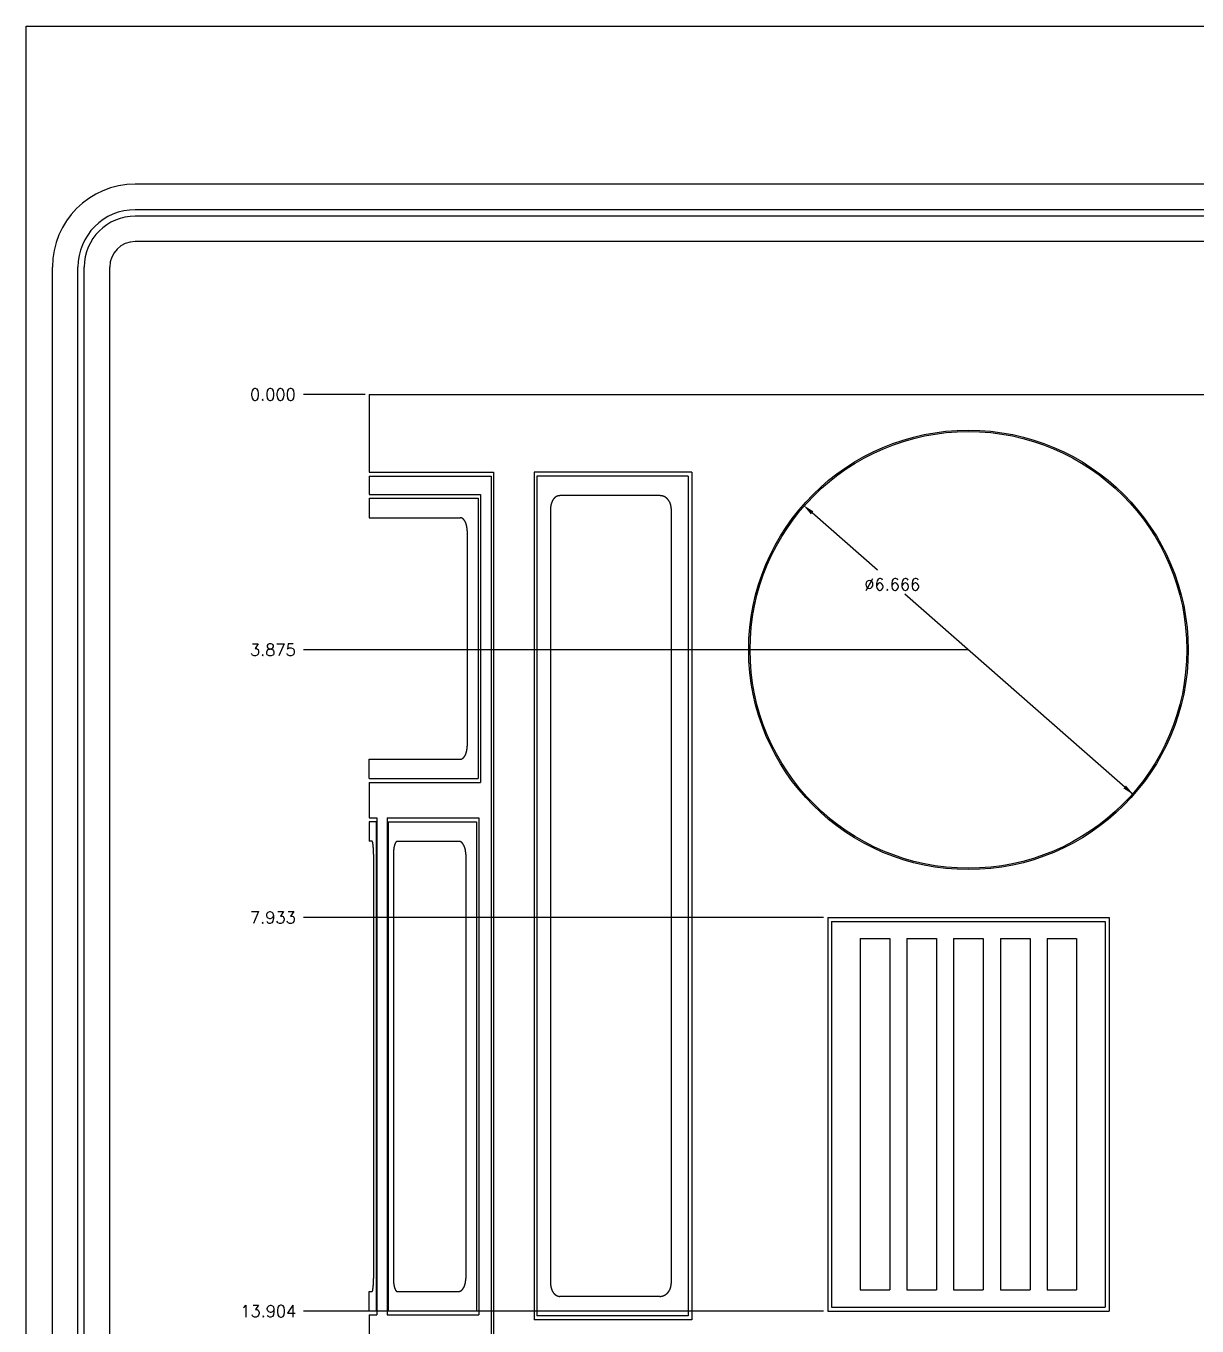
# Model space of a CAD drawing. Extents: x 0 to 54.4, y 0 to 35.2.
# Drawn here: x 0 to 17.76, y 15.48 to 35.2 of the extents above; entities that cross this region are included whole.
import ezdxf

# ---------------------------------------------------------------- set-up
doc = ezdxf.new("R2010")
doc.units = 0
doc.layers.get('0').update_dxf_attribs({"linetype": 'CONTINUOUS'})
for name, color, linetype in [('BODY', 7, 'CONTINUOUS'), ('BODY_PANELS', 2, 'CONTINUOUS'), ('DIMENSIONS', 1, 'CONTINUOUS'), ('FORM', 5, 'CONTINUOUS')]:
    doc.layers.add(name, color=color, linetype=linetype)
doc.styles.get("Standard").update_dxf_attribs({"font": 'simplex.shx'})

msp = doc.modelspace()

# ---------------------------------------------------------------- linework, layer by layer
for p, q in [((0, 0), (0, 35.2)), ((0, 35.2), (54.4, 35.2))]:
    msp.add_line(p, q)
at = {"layer": 'BODY'}
for p, q in [((5.207, 29.612), (21.321, 29.612)), ((5.207, 29.612), (5.207, 28.431)), ((5.207, 28.431), (7.091, 28.431)), ((7.091, 28.431), (7.091, 10.262)), ((7.706, 28.431), (7.706, 15.577)), ((10.097, 28.431), (7.706, 28.431)), ((10.097, 28.431), (10.097, 15.577)), ((5.207, 28.371), (7.054, 28.371)), ((5.207, 28.371), (5.207, 28.096)), ((7.054, 28.371), (7.054, 10.262)), ((5.207, 28.096), (6.891, 28.096)), ((6.891, 28.096), (6.891, 23.724)), ((5.207, 23.724), (6.891, 23.724)), ((5.207, 23.724), (5.207, 23.187)), ((5.207, 23.187), (5.321, 23.187)), ((5.321, 23.187), (5.321, 15.653)), ((5.479, 23.187), (5.479, 15.653)), ((5.479, 23.187), (6.869, 23.187)), ((6.869, 23.187), (6.869, 15.653)), ((12.16, 21.679), (12.16, 15.708)), ((12.16, 21.679), (16.427, 21.679)), ((16.427, 21.679), (16.427, 15.708)), ((5.207, 15.653), (5.321, 15.653)), ((5.207, 15.653), (5.207, 15.147)), ((5.479, 15.653), (6.869, 15.653)), ((12.16, 15.708), (16.427, 15.708)), ((10.097, 15.577), (7.706, 15.577))]:
    msp.add_line(p, q, dxfattribs=at)
msp.add_circle((14.294, 25.737), 3.333, dxfattribs=at)
at = {"layer": 'BODY_PANELS'}
for p, q in [((7.748, 28.371), (7.748, 15.637)), ((10.044, 28.371), (7.748, 28.371)), ((10.044, 28.371), (10.044, 15.637)), ((5.207, 28.036), (6.857, 28.036)), ((5.207, 28.036), (5.207, 27.742)), ((6.857, 28.036), (6.857, 23.784)), ((9.615, 28.077), (8.099, 28.077)), ((7.956, 27.88), (7.956, 16.128)), ((9.786, 27.88), (9.786, 16.128)), ((5.207, 27.742), (6.585, 27.742)), ((6.691, 27.545), (6.691, 24.275)), ((5.207, 24.078), (6.585, 24.078)), ((5.207, 23.784), (5.207, 24.078)), ((5.207, 23.784), (6.857, 23.784)), ((5.312, 23.127), (5.207, 23.127)), ((5.207, 23.127), (5.207, 22.833)), ((5.312, 23.127), (5.312, 15.713)), ((5.494, 23.127), (5.494, 15.713)), ((5.494, 23.127), (6.835, 23.127)), ((6.835, 23.127), (6.835, 15.713)), ((5.25, 22.833), (5.207, 22.833)), ((5.63, 22.833), (6.565, 22.833)), ((5.272, 22.636), (5.272, 16.204)), ((5.572, 22.636), (5.572, 16.204)), ((6.67, 22.636), (6.67, 16.204)), ((12.219, 21.619), (12.219, 15.768)), ((12.219, 21.619), (16.369, 21.619)), ((16.369, 21.619), (16.369, 15.768)), ((12.654, 21.359), (12.654, 16.028)), ((12.654, 21.359), (13.1, 21.359)), ((13.1, 21.359), (13.1, 16.028)), ((13.359, 21.359), (13.359, 16.028)), ((13.359, 21.359), (13.808, 21.359)), ((13.808, 21.359), (13.808, 16.028)), ((14.068, 21.359), (14.068, 16.028)), ((14.068, 21.359), (14.519, 21.359)), ((14.519, 21.359), (14.519, 16.028)), ((14.78, 21.359), (14.78, 16.028)), ((14.78, 21.359), (15.229, 21.359)), ((15.229, 21.359), (15.229, 16.028)), ((15.488, 21.359), (15.488, 16.028)), ((15.488, 21.359), (15.934, 21.359)), ((15.934, 21.359), (15.934, 16.028)), ((5.207, 16.007), (5.25, 16.007)), ((5.207, 15.713), (5.207, 16.007)), ((5.63, 16.007), (6.565, 16.007)), ((12.654, 16.028), (13.1, 16.028)), ((13.359, 16.028), (13.808, 16.028)), ((14.068, 16.028), (14.519, 16.028)), ((14.78, 16.028), (15.229, 16.028)), ((15.488, 16.028), (15.934, 16.028)), ((9.615, 15.931), (8.099, 15.931)), ((5.207, 15.713), (5.312, 15.713)), ((5.494, 15.713), (6.835, 15.713)), ((10.044, 15.637), (7.748, 15.637)), ((12.219, 15.768), (16.369, 15.768))]:
    msp.add_line(p, q, dxfattribs=at)
for points in [[(8.099, 28.077, 0), (8.097, 28.077, 0), (8.095, 28.077, 0), (8.093, 28.076, 0), (8.092, 28.076, 0), (8.09, 28.076, 0), (8.088, 28.076, 0), (8.086, 28.076, 0), (8.085, 28.076, 0), (8.083, 28.076, 0), (8.081, 28.075, 0), (8.079, 28.075, 0), (8.078, 28.075, 0), (8.076, 28.074, 0), (8.074, 28.074, 0), (8.073, 28.073, 0), (8.071, 28.073, 0), (8.069, 28.072, 0), (8.067, 28.072, 0), (8.066, 28.071, 0), (8.064, 28.071, 0), (8.062, 28.07, 0), (8.061, 28.07, 0), (8.059, 28.069, 0), (8.057, 28.068, 0), (8.056, 28.067, 0), (8.054, 28.067, 0), (8.052, 28.066, 0), (8.051, 28.065, 0), (8.049, 28.064, 0), (8.047, 28.064, 0), (8.046, 28.063, 0), (8.044, 28.062, 0), (8.042, 28.061, 0), (8.041, 28.06, 0), (8.039, 28.059, 0), (8.038, 28.058, 0), (8.036, 28.057, 0), (8.034, 28.056, 0), (8.033, 28.055, 0), (8.031, 28.053, 0), (8.03, 28.052, 0), (8.028, 28.051, 0), (8.027, 28.05, 0), (8.025, 28.049, 0), (8.024, 28.047, 0), (8.022, 28.046, 0), (8.021, 28.045, 0), (8.019, 28.044, 0), (8.018, 28.042, 0), (8.016, 28.041, 0), (8.015, 28.039, 0), (8.014, 28.038, 0), (8.012, 28.036, 0), (8.011, 28.035, 0), (8.009, 28.034, 0), (8.008, 28.032, 0), (8.007, 28.03, 0), (8.005, 28.029, 0), (8.004, 28.027, 0), (8.003, 28.026, 0), (8.001, 28.024, 0), (8, 28.022, 0), (7.999, 28.021, 0), (7.998, 28.019, 0), (7.996, 28.017, 0), (7.995, 28.015, 0), (7.994, 28.014, 0), (7.993, 28.012, 0), (7.992, 28.01, 0), (7.99, 28.008, 0), (7.989, 28.006, 0), (7.988, 28.005, 0), (7.987, 28.003, 0), (7.986, 28.001, 0), (7.985, 27.999, 0), (7.984, 27.997, 0), (7.983, 27.995, 0), (7.982, 27.993, 0), (7.981, 27.991, 0), (7.98, 27.989, 0), (7.979, 27.987, 0), (7.978, 27.985, 0), (7.977, 27.983, 0), (7.976, 27.981, 0), (7.975, 27.979, 0), (7.974, 27.977, 0), (7.973, 27.975, 0), (7.973, 27.973, 0), (7.972, 27.97, 0), (7.971, 27.968, 0), (7.97, 27.966, 0), (7.969, 27.964, 0), (7.969, 27.962, 0), (7.968, 27.959, 0), (7.967, 27.957, 0), (7.967, 27.955, 0), (7.966, 27.953, 0), (7.965, 27.951, 0), (7.965, 27.948, 0), (7.964, 27.946, 0), (7.963, 27.944, 0), (7.963, 27.942, 0), (7.962, 27.939, 0), (7.962, 27.937, 0), (7.961, 27.934, 0), (7.961, 27.932, 0), (7.96, 27.93, 0), (7.96, 27.927, 0), (7.96, 27.925, 0), (7.959, 27.923, 0), (7.959, 27.921, 0), (7.958, 27.918, 0), (7.958, 27.916, 0), (7.958, 27.913, 0), (7.958, 27.911, 0), (7.957, 27.909, 0), (7.957, 27.906, 0), (7.957, 27.904, 0), (7.957, 27.901, 0), (7.956, 27.899, 0), (7.956, 27.897, 0), (7.956, 27.894, 0), (7.956, 27.892, 0), (7.956, 27.889, 0), (7.956, 27.887, 0), (7.956, 27.884, 0), (7.956, 27.882, 0), (7.956, 27.88, 0)], [(9.786, 27.88, 0), (9.786, 27.882, 0), (9.786, 27.884, 0), (9.786, 27.887, 0), (9.786, 27.889, 0), (9.785, 27.892, 0), (9.785, 27.894, 0), (9.785, 27.897, 0), (9.785, 27.899, 0), (9.785, 27.901, 0), (9.784, 27.904, 0), (9.784, 27.906, 0), (9.784, 27.909, 0), (9.784, 27.911, 0), (9.783, 27.913, 0), (9.783, 27.916, 0), (9.782, 27.918, 0), (9.782, 27.921, 0), (9.782, 27.923, 0), (9.781, 27.925, 0), (9.781, 27.927, 0), (9.78, 27.93, 0), (9.78, 27.932, 0), (9.779, 27.934, 0), (9.778, 27.937, 0), (9.778, 27.939, 0), (9.777, 27.942, 0), (9.776, 27.944, 0), (9.776, 27.946, 0), (9.775, 27.948, 0), (9.774, 27.951, 0), (9.774, 27.953, 0), (9.773, 27.955, 0), (9.772, 27.957, 0), (9.771, 27.959, 0), (9.77, 27.962, 0), (9.769, 27.964, 0), (9.768, 27.966, 0), (9.768, 27.968, 0), (9.767, 27.97, 0), (9.766, 27.973, 0), (9.765, 27.975, 0), (9.764, 27.977, 0), (9.763, 27.979, 0), (9.761, 27.981, 0), (9.76, 27.983, 0), (9.759, 27.985, 0), (9.758, 27.987, 0), (9.757, 27.989, 0), (9.756, 27.991, 0), (9.755, 27.993, 0), (9.753, 27.995, 0), (9.752, 27.997, 0), (9.751, 27.999, 0), (9.75, 28.001, 0), (9.748, 28.003, 0), (9.747, 28.005, 0), (9.746, 28.006, 0), (9.744, 28.008, 0), (9.743, 28.01, 0), (9.742, 28.012, 0), (9.74, 28.014, 0), (9.739, 28.015, 0), (9.737, 28.017, 0), (9.736, 28.019, 0), (9.734, 28.021, 0), (9.733, 28.022, 0), (9.731, 28.024, 0), (9.73, 28.026, 0), (9.728, 28.027, 0), (9.727, 28.029, 0), (9.725, 28.03, 0), (9.723, 28.032, 0), (9.722, 28.034, 0), (9.72, 28.035, 0), (9.719, 28.036, 0), (9.717, 28.038, 0), (9.715, 28.039, 0), (9.713, 28.041, 0), (9.712, 28.042, 0), (9.71, 28.044, 0), (9.708, 28.045, 0), (9.707, 28.046, 0), (9.705, 28.047, 0), (9.703, 28.049, 0), (9.701, 28.05, 0), (9.699, 28.051, 0), (9.697, 28.052, 0), (9.696, 28.053, 0), (9.694, 28.055, 0), (9.692, 28.056, 0), (9.69, 28.057, 0), (9.688, 28.058, 0), (9.686, 28.059, 0), (9.684, 28.06, 0), (9.682, 28.061, 0), (9.681, 28.062, 0), (9.679, 28.063, 0), (9.677, 28.064, 0), (9.675, 28.064, 0), (9.673, 28.065, 0), (9.671, 28.066, 0), (9.669, 28.067, 0), (9.667, 28.067, 0), (9.665, 28.068, 0), (9.663, 28.069, 0), (9.661, 28.07, 0), (9.659, 28.07, 0), (9.657, 28.071, 0), (9.655, 28.071, 0), (9.653, 28.072, 0), (9.651, 28.072, 0), (9.649, 28.073, 0), (9.647, 28.073, 0), (9.644, 28.074, 0), (9.642, 28.074, 0), (9.64, 28.075, 0), (9.638, 28.075, 0), (9.636, 28.075, 0), (9.634, 28.076, 0), (9.632, 28.076, 0), (9.63, 28.076, 0), (9.628, 28.076, 0), (9.626, 28.076, 0), (9.624, 28.076, 0), (9.622, 28.076, 0), (9.62, 28.077, 0), (9.617, 28.077, 0), (9.615, 28.077, 0)], [(6.691, 27.545, 0), (6.691, 27.547, 0), (6.691, 27.549, 0), (6.691, 27.552, 0), (6.691, 27.554, 0), (6.691, 27.557, 0), (6.691, 27.559, 0), (6.691, 27.562, 0), (6.691, 27.564, 0), (6.691, 27.566, 0), (6.69, 27.569, 0), (6.69, 27.571, 0), (6.69, 27.574, 0), (6.69, 27.576, 0), (6.69, 27.578, 0), (6.689, 27.581, 0), (6.689, 27.583, 0), (6.689, 27.585, 0), (6.689, 27.588, 0), (6.688, 27.59, 0), (6.688, 27.593, 0), (6.688, 27.595, 0), (6.687, 27.597, 0), (6.687, 27.599, 0), (6.687, 27.602, 0), (6.686, 27.604, 0), (6.686, 27.607, 0), (6.685, 27.609, 0), (6.685, 27.611, 0), (6.684, 27.613, 0), (6.684, 27.616, 0), (6.684, 27.618, 0), (6.683, 27.62, 0), (6.683, 27.622, 0), (6.682, 27.625, 0), (6.681, 27.627, 0), (6.681, 27.629, 0), (6.68, 27.631, 0), (6.68, 27.633, 0), (6.679, 27.635, 0), (6.679, 27.637, 0), (6.678, 27.64, 0), (6.677, 27.642, 0), (6.677, 27.644, 0), (6.676, 27.646, 0), (6.675, 27.648, 0), (6.675, 27.65, 0), (6.674, 27.652, 0), (6.673, 27.654, 0), (6.673, 27.656, 0), (6.672, 27.658, 0), (6.671, 27.66, 0), (6.67, 27.662, 0), (6.669, 27.664, 0), (6.669, 27.666, 0), (6.668, 27.668, 0), (6.667, 27.67, 0), (6.666, 27.672, 0), (6.665, 27.673, 0), (6.664, 27.675, 0), (6.664, 27.677, 0), (6.663, 27.679, 0), (6.662, 27.68, 0), (6.661, 27.682, 0), (6.66, 27.684, 0), (6.659, 27.686, 0), (6.658, 27.687, 0), (6.657, 27.689, 0), (6.656, 27.691, 0), (6.655, 27.692, 0), (6.654, 27.694, 0), (6.653, 27.695, 0), (6.652, 27.697, 0), (6.651, 27.698, 0), (6.65, 27.7, 0), (6.649, 27.701, 0), (6.648, 27.703, 0), (6.647, 27.704, 0), (6.646, 27.706, 0), (6.645, 27.707, 0), (6.644, 27.709, 0), (6.643, 27.71, 0), (6.642, 27.711, 0), (6.641, 27.712, 0), (6.639, 27.714, 0), (6.638, 27.715, 0), (6.637, 27.716, 0), (6.636, 27.717, 0), (6.635, 27.718, 0), (6.634, 27.72, 0), (6.633, 27.721, 0), (6.631, 27.722, 0), (6.63, 27.723, 0), (6.629, 27.724, 0), (6.628, 27.725, 0), (6.627, 27.726, 0), (6.626, 27.727, 0), (6.624, 27.728, 0), (6.623, 27.729, 0), (6.622, 27.729, 0), (6.621, 27.73, 0), (6.619, 27.731, 0), (6.618, 27.732, 0), (6.617, 27.733, 0), (6.616, 27.733, 0), (6.614, 27.734, 0), (6.613, 27.735, 0), (6.612, 27.735, 0), (6.611, 27.736, 0), (6.609, 27.736, 0), (6.608, 27.737, 0), (6.607, 27.737, 0), (6.606, 27.738, 0), (6.604, 27.738, 0), (6.603, 27.739, 0), (6.602, 27.739, 0), (6.6, 27.739, 0), (6.599, 27.74, 0), (6.598, 27.74, 0), (6.597, 27.741, 0), (6.595, 27.741, 0), (6.594, 27.741, 0), (6.593, 27.741, 0), (6.591, 27.741, 0), (6.59, 27.741, 0), (6.589, 27.741, 0), (6.587, 27.742, 0), (6.586, 27.742, 0), (6.585, 27.742, 0)], [(6.585, 24.078, 0), (6.586, 24.078, 0), (6.587, 24.078, 0), (6.589, 24.078, 0), (6.59, 24.078, 0), (6.591, 24.078, 0), (6.593, 24.078, 0), (6.594, 24.078, 0), (6.595, 24.079, 0), (6.597, 24.079, 0), (6.598, 24.079, 0), (6.599, 24.079, 0), (6.6, 24.08, 0), (6.602, 24.08, 0), (6.603, 24.081, 0), (6.604, 24.081, 0), (6.606, 24.081, 0), (6.607, 24.082, 0), (6.608, 24.082, 0), (6.609, 24.083, 0), (6.611, 24.084, 0), (6.612, 24.084, 0), (6.613, 24.085, 0), (6.614, 24.085, 0), (6.616, 24.086, 0), (6.617, 24.087, 0), (6.618, 24.088, 0), (6.619, 24.088, 0), (6.621, 24.089, 0), (6.622, 24.09, 0), (6.623, 24.091, 0), (6.624, 24.092, 0), (6.626, 24.093, 0), (6.627, 24.094, 0), (6.628, 24.095, 0), (6.629, 24.096, 0), (6.63, 24.097, 0), (6.631, 24.098, 0), (6.633, 24.099, 0), (6.634, 24.1, 0), (6.635, 24.101, 0), (6.636, 24.102, 0), (6.637, 24.103, 0), (6.638, 24.105, 0), (6.639, 24.106, 0), (6.641, 24.107, 0), (6.642, 24.108, 0), (6.643, 24.11, 0), (6.644, 24.111, 0), (6.645, 24.112, 0), (6.646, 24.114, 0), (6.647, 24.115, 0), (6.648, 24.116, 0), (6.649, 24.118, 0), (6.65, 24.119, 0), (6.651, 24.121, 0), (6.652, 24.122, 0), (6.653, 24.124, 0), (6.654, 24.125, 0), (6.655, 24.127, 0), (6.656, 24.129, 0), (6.657, 24.13, 0), (6.658, 24.132, 0), (6.659, 24.134, 0), (6.66, 24.135, 0), (6.661, 24.137, 0), (6.662, 24.139, 0), (6.663, 24.141, 0), (6.664, 24.142, 0), (6.664, 24.144, 0), (6.665, 24.146, 0), (6.666, 24.148, 0), (6.667, 24.15, 0), (6.668, 24.152, 0), (6.669, 24.154, 0), (6.669, 24.155, 0), (6.67, 24.157, 0), (6.671, 24.159, 0), (6.672, 24.161, 0), (6.673, 24.163, 0), (6.673, 24.165, 0), (6.674, 24.167, 0), (6.675, 24.169, 0), (6.675, 24.171, 0), (6.676, 24.173, 0), (6.677, 24.175, 0), (6.677, 24.178, 0), (6.678, 24.18, 0), (6.679, 24.182, 0), (6.679, 24.184, 0), (6.68, 24.186, 0), (6.68, 24.188, 0), (6.681, 24.19, 0), (6.681, 24.193, 0), (6.682, 24.195, 0), (6.683, 24.197, 0), (6.683, 24.199, 0), (6.684, 24.201, 0), (6.684, 24.204, 0), (6.684, 24.206, 0), (6.685, 24.208, 0), (6.685, 24.211, 0), (6.686, 24.213, 0), (6.686, 24.215, 0), (6.687, 24.218, 0), (6.687, 24.22, 0), (6.687, 24.222, 0), (6.688, 24.224, 0), (6.688, 24.227, 0), (6.688, 24.229, 0), (6.689, 24.232, 0), (6.689, 24.234, 0), (6.689, 24.236, 0), (6.689, 24.239, 0), (6.69, 24.241, 0), (6.69, 24.243, 0), (6.69, 24.246, 0), (6.69, 24.248, 0), (6.69, 24.25, 0), (6.691, 24.253, 0), (6.691, 24.255, 0), (6.691, 24.258, 0), (6.691, 24.26, 0), (6.691, 24.263, 0), (6.691, 24.265, 0), (6.691, 24.267, 0), (6.691, 24.27, 0), (6.691, 24.272, 0), (6.691, 24.275, 0)], [(5.272, 22.636, 0), (5.272, 22.638, 0), (5.272, 22.64, 0), (5.272, 22.643, 0), (5.272, 22.645, 0), (5.272, 22.648, 0), (5.272, 22.65, 0), (5.272, 22.653, 0), (5.272, 22.655, 0), (5.272, 22.657, 0), (5.272, 22.66, 0), (5.272, 22.662, 0), (5.271, 22.665, 0), (5.271, 22.667, 0), (5.271, 22.669, 0), (5.271, 22.672, 0), (5.271, 22.674, 0), (5.271, 22.677, 0), (5.271, 22.679, 0), (5.271, 22.681, 0), (5.271, 22.683, 0), (5.271, 22.686, 0), (5.271, 22.688, 0), (5.271, 22.691, 0), (5.271, 22.693, 0), (5.271, 22.695, 0), (5.271, 22.698, 0), (5.271, 22.7, 0), (5.27, 22.702, 0), (5.27, 22.704, 0), (5.27, 22.707, 0), (5.27, 22.709, 0), (5.27, 22.711, 0), (5.27, 22.713, 0), (5.27, 22.715, 0), (5.27, 22.718, 0), (5.27, 22.72, 0), (5.27, 22.722, 0), (5.269, 22.724, 0), (5.269, 22.726, 0), (5.269, 22.729, 0), (5.269, 22.731, 0), (5.269, 22.733, 0), (5.269, 22.735, 0), (5.269, 22.737, 0), (5.269, 22.739, 0), (5.268, 22.741, 0), (5.268, 22.743, 0), (5.268, 22.745, 0), (5.268, 22.747, 0), (5.268, 22.749, 0), (5.268, 22.751, 0), (5.268, 22.753, 0), (5.267, 22.755, 0), (5.267, 22.757, 0), (5.267, 22.759, 0), (5.267, 22.761, 0), (5.267, 22.762, 0), (5.267, 22.764, 0), (5.266, 22.766, 0), (5.266, 22.768, 0), (5.266, 22.77, 0), (5.266, 22.771, 0), (5.266, 22.773, 0), (5.265, 22.775, 0), (5.265, 22.777, 0), (5.265, 22.778, 0), (5.265, 22.78, 0), (5.265, 22.782, 0), (5.265, 22.783, 0), (5.264, 22.785, 0), (5.264, 22.786, 0), (5.264, 22.788, 0), (5.264, 22.79, 0), (5.263, 22.791, 0), (5.263, 22.792, 0), (5.263, 22.794, 0), (5.263, 22.795, 0), (5.263, 22.797, 0), (5.262, 22.798, 0), (5.262, 22.799, 0), (5.262, 22.801, 0), (5.262, 22.802, 0), (5.262, 22.803, 0), (5.261, 22.805, 0), (5.261, 22.806, 0), (5.261, 22.807, 0), (5.261, 22.808, 0), (5.26, 22.809, 0), (5.26, 22.811, 0), (5.26, 22.812, 0), (5.26, 22.813, 0), (5.259, 22.814, 0), (5.259, 22.815, 0), (5.259, 22.816, 0), (5.259, 22.817, 0), (5.259, 22.818, 0), (5.258, 22.819, 0), (5.258, 22.82, 0), (5.258, 22.82, 0), (5.258, 22.821, 0), (5.257, 22.822, 0), (5.257, 22.823, 0), (5.257, 22.823, 0), (5.257, 22.824, 0), (5.256, 22.825, 0), (5.256, 22.826, 0), (5.256, 22.826, 0), (5.256, 22.827, 0), (5.255, 22.827, 0), (5.255, 22.828, 0), (5.255, 22.828, 0), (5.255, 22.829, 0), (5.254, 22.829, 0), (5.254, 22.83, 0), (5.254, 22.83, 0), (5.253, 22.831, 0), (5.253, 22.831, 0), (5.253, 22.831, 0), (5.253, 22.831, 0), (5.252, 22.832, 0), (5.252, 22.832, 0), (5.252, 22.832, 0), (5.252, 22.832, 0), (5.251, 22.832, 0), (5.251, 22.832, 0), (5.251, 22.833, 0), (5.251, 22.833, 0), (5.25, 22.833, 0)], [(5.63, 22.833, 0), (5.629, 22.833, 0), (5.628, 22.833, 0), (5.628, 22.832, 0), (5.627, 22.832, 0), (5.626, 22.832, 0), (5.625, 22.832, 0), (5.625, 22.832, 0), (5.624, 22.832, 0), (5.623, 22.831, 0), (5.623, 22.831, 0), (5.622, 22.831, 0), (5.621, 22.831, 0), (5.621, 22.83, 0), (5.62, 22.83, 0), (5.619, 22.829, 0), (5.618, 22.829, 0), (5.618, 22.828, 0), (5.617, 22.828, 0), (5.616, 22.827, 0), (5.616, 22.827, 0), (5.615, 22.826, 0), (5.614, 22.826, 0), (5.614, 22.825, 0), (5.613, 22.824, 0), (5.612, 22.823, 0), (5.612, 22.823, 0), (5.611, 22.822, 0), (5.61, 22.821, 0), (5.61, 22.82, 0), (5.609, 22.82, 0), (5.608, 22.819, 0), (5.608, 22.818, 0), (5.607, 22.817, 0), (5.606, 22.816, 0), (5.606, 22.815, 0), (5.605, 22.814, 0), (5.604, 22.813, 0), (5.604, 22.812, 0), (5.603, 22.811, 0), (5.603, 22.809, 0), (5.602, 22.808, 0), (5.601, 22.807, 0), (5.601, 22.806, 0), (5.6, 22.805, 0), (5.6, 22.803, 0), (5.599, 22.802, 0), (5.598, 22.801, 0), (5.598, 22.799, 0), (5.597, 22.798, 0), (5.597, 22.797, 0), (5.596, 22.795, 0), (5.595, 22.794, 0), (5.595, 22.792, 0), (5.594, 22.791, 0), (5.594, 22.79, 0), (5.593, 22.788, 0), (5.593, 22.786, 0), (5.592, 22.785, 0), (5.592, 22.783, 0), (5.591, 22.782, 0), (5.591, 22.78, 0), (5.59, 22.778, 0), (5.59, 22.777, 0), (5.589, 22.775, 0), (5.589, 22.773, 0), (5.588, 22.771, 0), (5.588, 22.77, 0), (5.587, 22.768, 0), (5.587, 22.766, 0), (5.586, 22.764, 0), (5.586, 22.762, 0), (5.585, 22.761, 0), (5.585, 22.759, 0), (5.584, 22.757, 0), (5.584, 22.755, 0), (5.583, 22.753, 0), (5.583, 22.751, 0), (5.583, 22.749, 0), (5.582, 22.747, 0), (5.582, 22.745, 0), (5.581, 22.743, 0), (5.581, 22.741, 0), (5.581, 22.739, 0), (5.58, 22.737, 0), (5.58, 22.735, 0), (5.58, 22.733, 0), (5.579, 22.731, 0), (5.579, 22.729, 0), (5.579, 22.726, 0), (5.578, 22.724, 0), (5.578, 22.722, 0), (5.578, 22.72, 0), (5.577, 22.718, 0), (5.577, 22.715, 0), (5.577, 22.713, 0), (5.577, 22.711, 0), (5.576, 22.709, 0), (5.576, 22.707, 0), (5.576, 22.704, 0), (5.576, 22.702, 0), (5.575, 22.7, 0), (5.575, 22.698, 0), (5.575, 22.695, 0), (5.575, 22.693, 0), (5.574, 22.691, 0), (5.574, 22.688, 0), (5.574, 22.686, 0), (5.574, 22.683, 0), (5.574, 22.681, 0), (5.574, 22.679, 0), (5.573, 22.677, 0), (5.573, 22.674, 0), (5.573, 22.672, 0), (5.573, 22.669, 0), (5.573, 22.667, 0), (5.573, 22.665, 0), (5.573, 22.662, 0), (5.573, 22.66, 0), (5.573, 22.657, 0), (5.572, 22.655, 0), (5.572, 22.653, 0), (5.572, 22.65, 0), (5.572, 22.648, 0), (5.572, 22.645, 0), (5.572, 22.643, 0), (5.572, 22.64, 0), (5.572, 22.638, 0), (5.572, 22.636, 0)], [(6.67, 22.636, 0), (6.67, 22.638, 0), (6.67, 22.64, 0), (6.67, 22.643, 0), (6.67, 22.645, 0), (6.67, 22.648, 0), (6.67, 22.65, 0), (6.67, 22.653, 0), (6.67, 22.655, 0), (6.67, 22.657, 0), (6.67, 22.66, 0), (6.669, 22.662, 0), (6.669, 22.665, 0), (6.669, 22.667, 0), (6.669, 22.669, 0), (6.669, 22.672, 0), (6.668, 22.674, 0), (6.668, 22.677, 0), (6.668, 22.679, 0), (6.668, 22.681, 0), (6.667, 22.683, 0), (6.667, 22.686, 0), (6.667, 22.688, 0), (6.666, 22.691, 0), (6.666, 22.693, 0), (6.665, 22.695, 0), (6.665, 22.698, 0), (6.665, 22.7, 0), (6.664, 22.702, 0), (6.664, 22.704, 0), (6.663, 22.707, 0), (6.663, 22.709, 0), (6.662, 22.711, 0), (6.662, 22.713, 0), (6.661, 22.715, 0), (6.661, 22.718, 0), (6.66, 22.72, 0), (6.66, 22.722, 0), (6.659, 22.724, 0), (6.659, 22.726, 0), (6.658, 22.729, 0), (6.657, 22.731, 0), (6.657, 22.733, 0), (6.656, 22.735, 0), (6.655, 22.737, 0), (6.655, 22.739, 0), (6.654, 22.741, 0), (6.653, 22.743, 0), (6.653, 22.745, 0), (6.652, 22.747, 0), (6.651, 22.749, 0), (6.65, 22.751, 0), (6.65, 22.753, 0), (6.649, 22.755, 0), (6.648, 22.757, 0), (6.647, 22.759, 0), (6.646, 22.761, 0), (6.646, 22.762, 0), (6.645, 22.764, 0), (6.644, 22.766, 0), (6.643, 22.768, 0), (6.642, 22.77, 0), (6.641, 22.771, 0), (6.64, 22.773, 0), (6.639, 22.775, 0), (6.638, 22.777, 0), (6.638, 22.778, 0), (6.637, 22.78, 0), (6.636, 22.782, 0), (6.635, 22.783, 0), (6.634, 22.785, 0), (6.633, 22.786, 0), (6.632, 22.788, 0), (6.631, 22.79, 0), (6.63, 22.791, 0), (6.629, 22.792, 0), (6.628, 22.794, 0), (6.627, 22.795, 0), (6.626, 22.797, 0), (6.624, 22.798, 0), (6.623, 22.799, 0), (6.622, 22.801, 0), (6.621, 22.802, 0), (6.62, 22.803, 0), (6.619, 22.805, 0), (6.618, 22.806, 0), (6.617, 22.807, 0), (6.616, 22.808, 0), (6.615, 22.809, 0), (6.613, 22.811, 0), (6.612, 22.812, 0), (6.611, 22.813, 0), (6.61, 22.814, 0), (6.609, 22.815, 0), (6.608, 22.816, 0), (6.606, 22.817, 0), (6.605, 22.818, 0), (6.604, 22.819, 0), (6.603, 22.82, 0), (6.602, 22.82, 0), (6.6, 22.821, 0), (6.599, 22.822, 0), (6.598, 22.823, 0), (6.597, 22.823, 0), (6.595, 22.824, 0), (6.594, 22.825, 0), (6.593, 22.826, 0), (6.592, 22.826, 0), (6.59, 22.827, 0), (6.589, 22.827, 0), (6.588, 22.828, 0), (6.587, 22.828, 0), (6.585, 22.829, 0), (6.584, 22.829, 0), (6.583, 22.83, 0), (6.582, 22.83, 0), (6.58, 22.831, 0), (6.579, 22.831, 0), (6.578, 22.831, 0), (6.576, 22.831, 0), (6.575, 22.832, 0), (6.574, 22.832, 0), (6.572, 22.832, 0), (6.571, 22.832, 0), (6.57, 22.832, 0), (6.569, 22.832, 0), (6.567, 22.833, 0), (6.566, 22.833, 0), (6.565, 22.833, 0)], [(5.25, 16.007, 0), (5.251, 16.007, 0), (5.251, 16.007, 0), (5.251, 16.007, 0), (5.251, 16.007, 0), (5.252, 16.007, 0), (5.252, 16.007, 0), (5.252, 16.007, 0), (5.252, 16.008, 0), (5.253, 16.008, 0), (5.253, 16.008, 0), (5.253, 16.008, 0), (5.253, 16.009, 0), (5.254, 16.009, 0), (5.254, 16.01, 0), (5.254, 16.01, 0), (5.255, 16.01, 0), (5.255, 16.011, 0), (5.255, 16.011, 0), (5.255, 16.012, 0), (5.256, 16.013, 0), (5.256, 16.013, 0), (5.256, 16.014, 0), (5.256, 16.015, 0), (5.257, 16.015, 0), (5.257, 16.016, 0), (5.257, 16.017, 0), (5.257, 16.017, 0), (5.258, 16.018, 0), (5.258, 16.019, 0), (5.258, 16.02, 0), (5.258, 16.021, 0), (5.259, 16.022, 0), (5.259, 16.023, 0), (5.259, 16.024, 0), (5.259, 16.025, 0), (5.259, 16.026, 0), (5.26, 16.027, 0), (5.26, 16.028, 0), (5.26, 16.029, 0), (5.26, 16.03, 0), (5.261, 16.031, 0), (5.261, 16.032, 0), (5.261, 16.034, 0), (5.261, 16.035, 0), (5.262, 16.036, 0), (5.262, 16.037, 0), (5.262, 16.038, 0), (5.262, 16.04, 0), (5.262, 16.041, 0), (5.263, 16.043, 0), (5.263, 16.044, 0), (5.263, 16.045, 0), (5.263, 16.047, 0), (5.263, 16.048, 0), (5.264, 16.05, 0), (5.264, 16.051, 0), (5.264, 16.053, 0), (5.264, 16.055, 0), (5.265, 16.056, 0), (5.265, 16.058, 0), (5.265, 16.059, 0), (5.265, 16.061, 0), (5.265, 16.063, 0), (5.265, 16.064, 0), (5.266, 16.066, 0), (5.266, 16.068, 0), (5.266, 16.07, 0), (5.266, 16.071, 0), (5.266, 16.073, 0), (5.267, 16.075, 0), (5.267, 16.077, 0), (5.267, 16.079, 0), (5.267, 16.081, 0), (5.267, 16.082, 0), (5.267, 16.084, 0), (5.268, 16.086, 0), (5.268, 16.088, 0), (5.268, 16.09, 0), (5.268, 16.092, 0), (5.268, 16.094, 0), (5.268, 16.096, 0), (5.268, 16.098, 0), (5.269, 16.1, 0), (5.269, 16.102, 0), (5.269, 16.105, 0), (5.269, 16.107, 0), (5.269, 16.109, 0), (5.269, 16.111, 0), (5.269, 16.113, 0), (5.269, 16.115, 0), (5.27, 16.117, 0), (5.27, 16.119, 0), (5.27, 16.122, 0), (5.27, 16.124, 0), (5.27, 16.126, 0), (5.27, 16.128, 0), (5.27, 16.131, 0), (5.27, 16.133, 0), (5.27, 16.135, 0), (5.27, 16.137, 0), (5.271, 16.14, 0), (5.271, 16.142, 0), (5.271, 16.144, 0), (5.271, 16.146, 0), (5.271, 16.149, 0), (5.271, 16.151, 0), (5.271, 16.153, 0), (5.271, 16.156, 0), (5.271, 16.158, 0), (5.271, 16.16, 0), (5.271, 16.163, 0), (5.271, 16.165, 0), (5.271, 16.168, 0), (5.271, 16.17, 0), (5.271, 16.172, 0), (5.271, 16.175, 0), (5.272, 16.177, 0), (5.272, 16.18, 0), (5.272, 16.182, 0), (5.272, 16.184, 0), (5.272, 16.187, 0), (5.272, 16.189, 0), (5.272, 16.192, 0), (5.272, 16.194, 0), (5.272, 16.196, 0), (5.272, 16.199, 0), (5.272, 16.201, 0), (5.272, 16.204, 0)], [(5.572, 16.204, 0), (5.572, 16.201, 0), (5.572, 16.199, 0), (5.572, 16.196, 0), (5.572, 16.194, 0), (5.572, 16.192, 0), (5.572, 16.189, 0), (5.572, 16.187, 0), (5.572, 16.184, 0), (5.573, 16.182, 0), (5.573, 16.18, 0), (5.573, 16.177, 0), (5.573, 16.175, 0), (5.573, 16.172, 0), (5.573, 16.17, 0), (5.573, 16.168, 0), (5.573, 16.165, 0), (5.573, 16.163, 0), (5.574, 16.16, 0), (5.574, 16.158, 0), (5.574, 16.156, 0), (5.574, 16.153, 0), (5.574, 16.151, 0), (5.574, 16.149, 0), (5.575, 16.146, 0), (5.575, 16.144, 0), (5.575, 16.142, 0), (5.575, 16.14, 0), (5.576, 16.137, 0), (5.576, 16.135, 0), (5.576, 16.133, 0), (5.576, 16.131, 0), (5.577, 16.128, 0), (5.577, 16.126, 0), (5.577, 16.124, 0), (5.577, 16.122, 0), (5.578, 16.119, 0), (5.578, 16.117, 0), (5.578, 16.115, 0), (5.579, 16.113, 0), (5.579, 16.111, 0), (5.579, 16.109, 0), (5.58, 16.107, 0), (5.58, 16.105, 0), (5.58, 16.102, 0), (5.581, 16.1, 0), (5.581, 16.098, 0), (5.581, 16.096, 0), (5.582, 16.094, 0), (5.582, 16.092, 0), (5.583, 16.09, 0), (5.583, 16.088, 0), (5.583, 16.086, 0), (5.584, 16.084, 0), (5.584, 16.082, 0), (5.585, 16.081, 0), (5.585, 16.079, 0), (5.586, 16.077, 0), (5.586, 16.075, 0), (5.587, 16.073, 0), (5.587, 16.071, 0), (5.588, 16.07, 0), (5.588, 16.068, 0), (5.589, 16.066, 0), (5.589, 16.064, 0), (5.59, 16.063, 0), (5.59, 16.061, 0), (5.591, 16.059, 0), (5.591, 16.058, 0), (5.592, 16.056, 0), (5.592, 16.055, 0), (5.593, 16.053, 0), (5.593, 16.051, 0), (5.594, 16.05, 0), (5.594, 16.048, 0), (5.595, 16.047, 0), (5.595, 16.045, 0), (5.596, 16.044, 0), (5.597, 16.043, 0), (5.597, 16.041, 0), (5.598, 16.04, 0), (5.598, 16.038, 0), (5.599, 16.037, 0), (5.6, 16.036, 0), (5.6, 16.035, 0), (5.601, 16.034, 0), (5.601, 16.032, 0), (5.602, 16.031, 0), (5.603, 16.03, 0), (5.603, 16.029, 0), (5.604, 16.028, 0), (5.604, 16.027, 0), (5.605, 16.026, 0), (5.606, 16.025, 0), (5.606, 16.024, 0), (5.607, 16.023, 0), (5.608, 16.022, 0), (5.608, 16.021, 0), (5.609, 16.02, 0), (5.61, 16.019, 0), (5.61, 16.018, 0), (5.611, 16.017, 0), (5.612, 16.017, 0), (5.612, 16.016, 0), (5.613, 16.015, 0), (5.614, 16.015, 0), (5.614, 16.014, 0), (5.615, 16.013, 0), (5.616, 16.013, 0), (5.616, 16.012, 0), (5.617, 16.011, 0), (5.618, 16.011, 0), (5.618, 16.01, 0), (5.619, 16.01, 0), (5.62, 16.01, 0), (5.621, 16.009, 0), (5.621, 16.009, 0), (5.622, 16.008, 0), (5.623, 16.008, 0), (5.623, 16.008, 0), (5.624, 16.008, 0), (5.625, 16.007, 0), (5.625, 16.007, 0), (5.626, 16.007, 0), (5.627, 16.007, 0), (5.628, 16.007, 0), (5.628, 16.007, 0), (5.629, 16.007, 0), (5.63, 16.007, 0)], [(6.565, 16.007, 0), (6.566, 16.007, 0), (6.567, 16.007, 0), (6.569, 16.007, 0), (6.57, 16.007, 0), (6.571, 16.007, 0), (6.572, 16.007, 0), (6.574, 16.007, 0), (6.575, 16.008, 0), (6.576, 16.008, 0), (6.578, 16.008, 0), (6.579, 16.008, 0), (6.58, 16.009, 0), (6.582, 16.009, 0), (6.583, 16.01, 0), (6.584, 16.01, 0), (6.585, 16.01, 0), (6.587, 16.011, 0), (6.588, 16.011, 0), (6.589, 16.012, 0), (6.59, 16.013, 0), (6.592, 16.013, 0), (6.593, 16.014, 0), (6.594, 16.015, 0), (6.595, 16.015, 0), (6.597, 16.016, 0), (6.598, 16.017, 0), (6.599, 16.017, 0), (6.6, 16.018, 0), (6.602, 16.019, 0), (6.603, 16.02, 0), (6.604, 16.021, 0), (6.605, 16.022, 0), (6.606, 16.023, 0), (6.608, 16.024, 0), (6.609, 16.025, 0), (6.61, 16.026, 0), (6.611, 16.027, 0), (6.612, 16.028, 0), (6.613, 16.029, 0), (6.615, 16.03, 0), (6.616, 16.031, 0), (6.617, 16.032, 0), (6.618, 16.034, 0), (6.619, 16.035, 0), (6.62, 16.036, 0), (6.621, 16.037, 0), (6.622, 16.038, 0), (6.623, 16.04, 0), (6.624, 16.041, 0), (6.626, 16.043, 0), (6.627, 16.044, 0), (6.628, 16.045, 0), (6.629, 16.047, 0), (6.63, 16.048, 0), (6.631, 16.05, 0), (6.632, 16.051, 0), (6.633, 16.053, 0), (6.634, 16.055, 0), (6.635, 16.056, 0), (6.636, 16.058, 0), (6.637, 16.059, 0), (6.638, 16.061, 0), (6.638, 16.063, 0), (6.639, 16.064, 0), (6.64, 16.066, 0), (6.641, 16.068, 0), (6.642, 16.07, 0), (6.643, 16.071, 0), (6.644, 16.073, 0), (6.645, 16.075, 0), (6.646, 16.077, 0), (6.646, 16.079, 0), (6.647, 16.081, 0), (6.648, 16.082, 0), (6.649, 16.084, 0), (6.65, 16.086, 0), (6.65, 16.088, 0), (6.651, 16.09, 0), (6.652, 16.092, 0), (6.653, 16.094, 0), (6.653, 16.096, 0), (6.654, 16.098, 0), (6.655, 16.1, 0), (6.655, 16.102, 0), (6.656, 16.105, 0), (6.657, 16.107, 0), (6.657, 16.109, 0), (6.658, 16.111, 0), (6.659, 16.113, 0), (6.659, 16.115, 0), (6.66, 16.117, 0), (6.66, 16.119, 0), (6.661, 16.122, 0), (6.661, 16.124, 0), (6.662, 16.126, 0), (6.662, 16.128, 0), (6.663, 16.131, 0), (6.663, 16.133, 0), (6.664, 16.135, 0), (6.664, 16.137, 0), (6.665, 16.14, 0), (6.665, 16.142, 0), (6.665, 16.144, 0), (6.666, 16.146, 0), (6.666, 16.149, 0), (6.667, 16.151, 0), (6.667, 16.153, 0), (6.667, 16.156, 0), (6.668, 16.158, 0), (6.668, 16.16, 0), (6.668, 16.163, 0), (6.668, 16.165, 0), (6.669, 16.168, 0), (6.669, 16.17, 0), (6.669, 16.172, 0), (6.669, 16.175, 0), (6.669, 16.177, 0), (6.67, 16.18, 0), (6.67, 16.182, 0), (6.67, 16.184, 0), (6.67, 16.187, 0), (6.67, 16.189, 0), (6.67, 16.192, 0), (6.67, 16.194, 0), (6.67, 16.196, 0), (6.67, 16.199, 0), (6.67, 16.201, 0), (6.67, 16.204, 0)], [(7.956, 16.128, 0), (7.956, 16.125, 0), (7.956, 16.123, 0), (7.956, 16.12, 0), (7.956, 16.118, 0), (7.956, 16.116, 0), (7.956, 16.113, 0), (7.956, 16.111, 0), (7.956, 16.108, 0), (7.957, 16.106, 0), (7.957, 16.104, 0), (7.957, 16.101, 0), (7.957, 16.099, 0), (7.958, 16.096, 0), (7.958, 16.094, 0), (7.958, 16.092, 0), (7.958, 16.089, 0), (7.959, 16.087, 0), (7.959, 16.084, 0), (7.96, 16.082, 0), (7.96, 16.08, 0), (7.96, 16.077, 0), (7.961, 16.075, 0), (7.961, 16.073, 0), (7.962, 16.07, 0), (7.962, 16.068, 0), (7.963, 16.066, 0), (7.963, 16.064, 0), (7.964, 16.061, 0), (7.965, 16.059, 0), (7.965, 16.057, 0), (7.966, 16.055, 0), (7.967, 16.052, 0), (7.967, 16.05, 0), (7.968, 16.048, 0), (7.969, 16.046, 0), (7.969, 16.043, 0), (7.97, 16.041, 0), (7.971, 16.039, 0), (7.972, 16.037, 0), (7.973, 16.035, 0), (7.973, 16.033, 0), (7.974, 16.031, 0), (7.975, 16.029, 0), (7.976, 16.026, 0), (7.977, 16.024, 0), (7.978, 16.022, 0), (7.979, 16.02, 0), (7.98, 16.018, 0), (7.981, 16.016, 0), (7.982, 16.014, 0), (7.983, 16.012, 0), (7.984, 16.01, 0), (7.985, 16.008, 0), (7.986, 16.006, 0), (7.987, 16.005, 0), (7.988, 16.003, 0), (7.989, 16.001, 0), (7.99, 15.999, 0), (7.992, 15.997, 0), (7.993, 15.995, 0), (7.994, 15.994, 0), (7.995, 15.992, 0), (7.996, 15.99, 0), (7.998, 15.988, 0), (7.999, 15.987, 0), (8, 15.985, 0), (8.001, 15.983, 0), (8.003, 15.982, 0), (8.004, 15.98, 0), (8.005, 15.979, 0), (8.007, 15.977, 0), (8.008, 15.975, 0), (8.009, 15.974, 0), (8.011, 15.972, 0), (8.012, 15.971, 0), (8.014, 15.969, 0), (8.015, 15.968, 0), (8.016, 15.967, 0), (8.018, 15.965, 0), (8.019, 15.964, 0), (8.021, 15.963, 0), (8.022, 15.961, 0), (8.024, 15.96, 0), (8.025, 15.959, 0), (8.027, 15.957, 0), (8.028, 15.956, 0), (8.03, 15.955, 0), (8.031, 15.954, 0), (8.033, 15.953, 0), (8.034, 15.952, 0), (8.036, 15.951, 0), (8.038, 15.95, 0), (8.039, 15.949, 0), (8.041, 15.948, 0), (8.042, 15.947, 0), (8.044, 15.946, 0), (8.046, 15.945, 0), (8.047, 15.944, 0), (8.049, 15.943, 0), (8.051, 15.942, 0), (8.052, 15.941, 0), (8.054, 15.941, 0), (8.056, 15.94, 0), (8.057, 15.939, 0), (8.059, 15.938, 0), (8.061, 15.938, 0), (8.062, 15.937, 0), (8.064, 15.937, 0), (8.066, 15.936, 0), (8.067, 15.935, 0), (8.069, 15.935, 0), (8.071, 15.934, 0), (8.073, 15.934, 0), (8.074, 15.934, 0), (8.076, 15.933, 0), (8.078, 15.933, 0), (8.079, 15.932, 0), (8.081, 15.932, 0), (8.083, 15.932, 0), (8.085, 15.932, 0), (8.086, 15.931, 0), (8.088, 15.931, 0), (8.09, 15.931, 0), (8.092, 15.931, 0), (8.093, 15.931, 0), (8.095, 15.931, 0), (8.097, 15.931, 0), (8.099, 15.931, 0)], [(9.615, 15.931, 0), (9.617, 15.931, 0), (9.62, 15.931, 0), (9.622, 15.931, 0), (9.624, 15.931, 0), (9.626, 15.931, 0), (9.628, 15.931, 0), (9.63, 15.931, 0), (9.632, 15.932, 0), (9.634, 15.932, 0), (9.636, 15.932, 0), (9.638, 15.932, 0), (9.64, 15.933, 0), (9.642, 15.933, 0), (9.644, 15.934, 0), (9.647, 15.934, 0), (9.649, 15.934, 0), (9.651, 15.935, 0), (9.653, 15.935, 0), (9.655, 15.936, 0), (9.657, 15.937, 0), (9.659, 15.937, 0), (9.661, 15.938, 0), (9.663, 15.938, 0), (9.665, 15.939, 0), (9.667, 15.94, 0), (9.669, 15.941, 0), (9.671, 15.941, 0), (9.673, 15.942, 0), (9.675, 15.943, 0), (9.677, 15.944, 0), (9.679, 15.945, 0), (9.681, 15.946, 0), (9.682, 15.947, 0), (9.684, 15.948, 0), (9.686, 15.949, 0), (9.688, 15.95, 0), (9.69, 15.951, 0), (9.692, 15.952, 0), (9.694, 15.953, 0), (9.696, 15.954, 0), (9.697, 15.955, 0), (9.699, 15.956, 0), (9.701, 15.957, 0), (9.703, 15.959, 0), (9.705, 15.96, 0), (9.707, 15.961, 0), (9.708, 15.963, 0), (9.71, 15.964, 0), (9.712, 15.965, 0), (9.713, 15.967, 0), (9.715, 15.968, 0), (9.717, 15.969, 0), (9.719, 15.971, 0), (9.72, 15.972, 0), (9.722, 15.974, 0), (9.723, 15.975, 0), (9.725, 15.977, 0), (9.727, 15.979, 0), (9.728, 15.98, 0), (9.73, 15.982, 0), (9.731, 15.983, 0), (9.733, 15.985, 0), (9.734, 15.987, 0), (9.736, 15.988, 0), (9.737, 15.99, 0), (9.739, 15.992, 0), (9.74, 15.994, 0), (9.742, 15.995, 0), (9.743, 15.997, 0), (9.744, 15.999, 0), (9.746, 16.001, 0), (9.747, 16.003, 0), (9.748, 16.005, 0), (9.75, 16.006, 0), (9.751, 16.008, 0), (9.752, 16.01, 0), (9.753, 16.012, 0), (9.755, 16.014, 0), (9.756, 16.016, 0), (9.757, 16.018, 0), (9.758, 16.02, 0), (9.759, 16.022, 0), (9.76, 16.024, 0), (9.761, 16.026, 0), (9.763, 16.029, 0), (9.764, 16.031, 0), (9.765, 16.033, 0), (9.766, 16.035, 0), (9.767, 16.037, 0), (9.768, 16.039, 0), (9.768, 16.041, 0), (9.769, 16.043, 0), (9.77, 16.046, 0), (9.771, 16.048, 0), (9.772, 16.05, 0), (9.773, 16.052, 0), (9.774, 16.055, 0), (9.774, 16.057, 0), (9.775, 16.059, 0), (9.776, 16.061, 0), (9.776, 16.064, 0), (9.777, 16.066, 0), (9.778, 16.068, 0), (9.778, 16.07, 0), (9.779, 16.073, 0), (9.78, 16.075, 0), (9.78, 16.077, 0), (9.781, 16.08, 0), (9.781, 16.082, 0), (9.782, 16.084, 0), (9.782, 16.087, 0), (9.782, 16.089, 0), (9.783, 16.092, 0), (9.783, 16.094, 0), (9.784, 16.096, 0), (9.784, 16.099, 0), (9.784, 16.101, 0), (9.784, 16.104, 0), (9.785, 16.106, 0), (9.785, 16.108, 0), (9.785, 16.111, 0), (9.785, 16.113, 0), (9.785, 16.116, 0), (9.786, 16.118, 0), (9.786, 16.12, 0), (9.786, 16.123, 0), (9.786, 16.125, 0), (9.786, 16.128, 0)]]:
    msp.add_polyline3d(points, dxfattribs=at)
msp.add_circle((14.294, 25.737), 3.312, dxfattribs=at)
at = {"layer": 'DIMENSIONS'}
for p, q in [((5.144, 29.612), (4.207, 29.612)), ((12.915, 26.946), (11.923, 27.815)), ((16.8, 23.539), (13.332, 26.58)), ((14.294, 25.737), (4.207, 25.737)), ((12.098, 21.679), (4.207, 21.679)), ((12.098, 15.708), (4.207, 15.708))]:
    msp.add_line(p, q, dxfattribs=at)
for points in [[(11.943, 27.838), (11.904, 27.793), (11.788, 27.934)], [(16.645, 23.635), (16.684, 23.68), (16.8, 23.539)]]:
    msp.add_solid(points, dxfattribs=at)
at = {"layer": 'FORM'}
for p, q in [((52.743, 32.8), (1.657, 32.8)), ((52.743, 32.413), (1.657, 32.413)), ((52.743, 32.316), (1.657, 32.316)), ((52.743, 31.93), (1.657, 31.93)), ((0.4, 1.657), (0.4, 31.543)), ((0.787, 1.657), (0.787, 31.543)), ((0.884, 1.657), (0.884, 31.543)), ((1.27, 1.657), (1.27, 31.543))]:
    msp.add_line(p, q, dxfattribs=at)
for radius in [1.257, 0.87, 0.774, 0.387]:
    msp.add_arc((1.657, 31.543), radius, 90, 180, dxfattribs=at)

# ---------------------------------------------------------------- texts
at = {"layer": 'DIMENSIONS'}
for s, p in [('0.000', (3.397, 29.522)), ('∅6.666', (12.715, 26.64)), ('3.875', (3.397, 25.647)), ('7.933', (3.397, 21.589)), ('13.904', (3.251, 15.618))]:
    msp.add_text(s, height=0.18, dxfattribs=at).set_placement(p)

doc.saveas('drawing.dxf')
